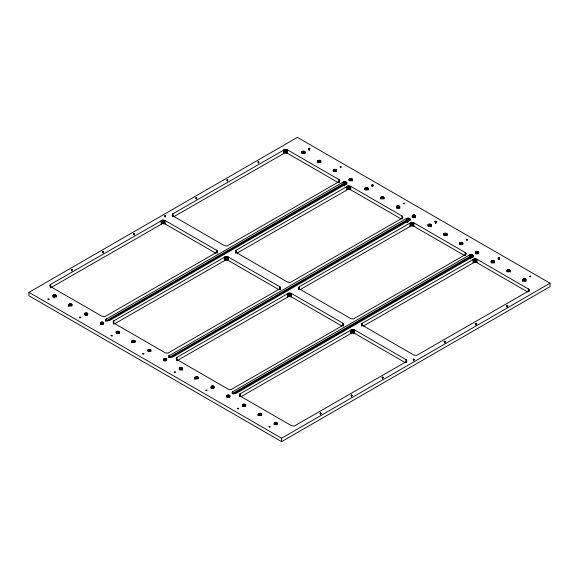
<?xml version="1.0" encoding="UTF-8"?>
<svg xmlns="http://www.w3.org/2000/svg" width="579" height="579" viewBox="0 0 579 579"><rect width="100%" height="100%" fill="white"/><g stroke="black" fill="none" stroke-linecap="round" stroke-linejoin="round"><path stroke-width="0.87" d="M68.633 304.663L68.952 305.509L70.269 305.929L71.68 305.625L72.209 304.807L71.036 303.903L69.125 304.149L68.633 304.663L68.633 306.371M105.725 319.427L106.565 320.73L109.482 320.614L346.351 183.861L346.857 182.494L345.547 181.741L343.188 182.038L105.725 319.427L105.725 321.135L343.188 183.746L344.925 183.369L346.553 183.883L346.553 182.175M133.344 342.471L135.153 341.849L135.262 340.988L133.691 340.307L131.976 340.85L132.113 341.979L133.438 342.392M168.887 355.89L169.727 357.2L172.651 357.077L409.512 220.324L410.026 218.963L408.709 218.203L406.349 218.5L168.887 355.89L168.887 357.605L406.349 220.215L408.094 219.839L409.722 220.353L409.722 218.645M196.505 378.934L198.315 378.319L198.423 377.457L196.86 376.777L195.137 377.32L195.036 378.181L196.599 378.861M258.125 414.065L258.444 414.911L259.761 415.331L261.172 415.027L261.694 414.209L260.521 413.305L258.61 413.551L258.125 414.065L258.125 415.773M317.343 161.071L317.661 161.917L318.978 162.337L320.39 162.033L320.911 161.223L319.738 160.318L317.828 160.557L317.343 161.071L317.343 162.786M459.458 243.122L459.777 243.969L461.094 244.389L462.505 244.085L463.034 243.274L461.861 242.369L459.95 242.608L459.458 243.122L459.458 244.83M523.648 281.097L525.667 280.554L526.087 279.447L524.516 278.774L522.801 279.31L522.692 280.178L524.263 280.858M172.318 214.44L173.041 215.996L224.363 245.626L227.062 246.046L338.845 181.806L339.663 180.67L338.845 179.526L287.524 149.896L284.832 149.483L173.041 213.716L172.318 214.44L172.318 216.148M217.284 251.322L216.466 252.466L104.676 316.699L101.984 316.279L50.663 286.648L49.845 285.512L50.663 284.369L162.453 220.136L165.145 220.556L216.466 250.186L217.19 250.91L217.284 253.03M235.385 251.322L236.203 250.186L347.993 185.946L350.693 186.366L402.007 215.996L402.825 217.132L402.007 218.276L290.224 282.509L287.524 282.096L236.203 252.466L235.385 251.322L235.385 253.03M239.431 394.494L240.155 396.05L291.476 425.681L294.168 426.101L405.959 361.868L406.776 360.724L405.959 359.588L354.637 329.958L351.938 329.538L240.155 393.771L239.431 394.494L239.431 396.202M280.446 287.792L279.628 288.928L167.845 353.168L165.145 352.749L113.824 323.118L113.006 321.982L113.824 320.838L225.615 256.606L228.307 257.018L279.628 286.648L280.352 287.372L280.446 289.5M298.554 287.792L299.372 286.648L411.155 222.416L413.855 222.835L465.176 252.466L465.994 253.602L465.176 254.746L353.385 318.978L350.693 318.559L299.372 288.928L298.554 287.792L298.554 289.5M361.81 323.842L362.534 325.398L413.855 355.028L416.547 355.441L528.337 291.208L529.155 290.072L528.337 288.928L477.016 259.298L474.324 258.885L362.534 323.118L361.81 323.842L361.716 325.97M53.022 295.268L53.159 296.39L54.484 296.81L55.888 296.506L56.416 295.695L55.693 294.928L53.746 294.849L53.022 295.268L53.022 296.976M53.586 297.345L55.237 296.991M100.399 322.619L100.536 323.741L101.853 324.16L103.265 323.856L103.786 323.046L103.069 322.279L101.115 322.199L100.399 322.619L100.399 324.327L101.6 323.806L103.431 324.204L103.431 322.496M116.184 331.738L116.328 332.86L117.646 333.28L119.05 332.976L119.578 332.158L118.861 331.398L116.907 331.318L116.184 331.738L116.184 333.446M116.748 333.815L118.406 333.461M164.226 361.007L166.426 360.326L166.839 359.219L165.276 358.546L163.56 359.081L163.698 360.21L165.015 360.63M301.731 151.676L301.623 152.545L302.687 153.16L304.597 152.914L305.119 152.103L303.946 151.199L302.448 151.264L301.731 151.676L301.731 153.384M180.431 369.88L182.219 369.438L182.631 368.338L181.068 367.658L179.352 368.201L179.244 369.069L180.807 369.742M334.155 171.695L336.175 171.152L336.594 170.045L335.031 169.372L333.309 169.915L333.207 170.776L334.771 171.456M349.767 180.945L351.967 180.264L352.387 179.164L350.816 178.484L349.101 179.027L348.992 179.895L350.563 180.568M345.75 184.969L345.439 184.144L343.977 184.202L106.927 321.099M226.722 395.551L226.613 396.42L227.677 397.028L229.588 396.789L230.116 395.978L228.944 395.073L227.446 395.139L226.722 395.551L226.722 397.259M232.273 392.019L232.005 392.728L232.896 393.669L235.812 393.546L472.674 256.794L473.188 255.433L471.878 254.673L469.518 254.97L232.649 391.722L232.273 393.727M365.559 190.064L367.759 189.384L368.179 188.284L366.608 187.603L364.893 188.146L364.784 189.007L366.355 189.688M242.514 404.67L242.406 405.532L243.469 406.147L245.38 405.908L245.909 405.097L244.736 404.193L243.231 404.251L242.514 404.67L242.514 406.378M396.477 206.377L396.615 207.506L398.446 207.897L399.828 207.101L399.148 206.044L396.781 206.138L396.477 208.085L398.193 207.55L399.756 208.223L399.756 206.515M412.262 215.497L412.161 216.358L413.218 216.973L415.136 216.734L415.657 215.924L414.484 215.019L412.986 215.077L412.262 215.497L412.262 217.205M408.912 221.431L408.6 220.606L407.146 220.671L170.088 357.569M428.055 224.609L427.946 225.477L429.01 226.092L430.921 225.853L431.449 225.036L430.277 224.131L428.778 224.196L428.055 224.609L428.055 226.324M443.847 233.728L443.738 234.596L444.802 235.204L446.713 234.965L447.241 234.155L446.069 233.25L444.571 233.315L443.847 233.728L443.847 235.436L445.048 234.915L446.887 235.313L446.887 233.605M475.431 251.959L475.323 252.828L476.387 253.443L478.297 253.204L478.819 252.386L477.646 251.481L476.148 251.547L475.431 251.959L475.431 253.674M491.224 261.078L491.115 261.947L492.179 262.555L494.09 262.316L494.611 261.505L493.438 260.601L491.94 260.666L491.224 261.078L491.224 262.786M507.009 270.198L506.907 271.059L507.964 271.674L509.875 271.435L510.403 270.625L509.231 269.72L507.732 269.778L507.009 270.198L507.009 271.906L508.217 271.385L510.048 271.783L510.048 270.067M176.544 357.641L176.175 358.444L176.993 359.588L228.307 389.218L231.007 389.631L342.797 325.398L343.615 324.254L342.797 323.118L291.476 293.488L288.776 293.068L176.993 357.308L176.544 357.641L176.544 360.203M71.847 304.257L71.847 305.965L70.016 305.574L68.814 306.096L68.814 304.388M84.91 313.261L84.498 314.368L86.061 315.041L87.472 314.737L87.885 313.637L86.821 313.022L84.91 313.261L84.91 314.969L87.639 315.085L87.639 313.377M101.064 324.537L102.823 324.464M320.556 160.673L320.556 162.381L318.725 161.982L317.524 162.504L317.524 160.796M336.594 170.045L336.594 171.753L335.031 171.08L333.309 171.623L333.309 169.915M135.016 340.727L135.016 342.435L133.691 342.023L131.976 342.558L131.976 340.85M148.615 351.75L150.634 351.207L151.054 350.107L149.483 349.427L147.768 349.969L147.906 351.091L149.23 351.511M166.593 358.958L166.593 360.666L165.276 360.254L163.56 360.797L163.56 359.081M382.046 198.879L383.863 198.264L383.964 197.396L382.401 196.722L380.685 197.265L380.577 198.127L382.14 198.807M380.685 198.973L382.401 198.431L383.718 198.843L383.718 197.135M198.177 377.19L198.177 378.905L196.346 378.507L195.137 379.028L195.137 377.32M412.936 217.414L414.694 217.342M211.241 386.2L210.821 387.3L211.885 387.916L213.383 387.85L214.288 387.156L213.6 386.099L211.653 386.019L210.93 388.147M428.721 226.534L430.486 226.461M227.388 397.469L229.291 397.549M233.25 394.031L470.307 257.134L472.138 257.365M462.918 244.693L461.354 244.012L459.639 244.555L459.639 242.847M261.339 413.659L261.339 415.367L259.508 414.977L258.306 415.498L258.306 413.782M476.097 253.884L478.001 253.964M274.403 422.663L273.99 423.77L275.054 424.378L276.552 424.32L277.45 423.625L276.769 422.569L274.815 422.489L274.099 424.61M491.889 262.996L493.648 262.924M526.087 281.155L524.516 280.482L522.801 281.025L522.801 279.31M28.95 292.352L297.396 137.361L550.05 283.232L550.05 286.648L281.604 441.639L28.95 295.768L28.95 292.352L281.604 438.216L550.05 283.232M51.444 287.343L162.453 223.559L165.145 223.972L215.692 253.153M173.823 216.684L284.832 152.899L287.524 153.319L338.071 182.501M114.606 323.806L225.615 260.022L228.307 260.441L278.854 289.623M236.985 253.153L347.993 189.369L350.693 189.782L401.233 218.963M177.767 360.276L288.776 296.491L291.476 296.904L342.015 326.086M300.146 289.623L411.155 225.832L413.855 226.251L464.394 255.433M472.884 255.107L472.884 256.815L471.255 256.302L469.518 256.678L232.649 393.43L232.649 391.722M240.929 396.745L351.938 332.954L354.637 333.374L405.177 362.555M363.308 326.086L474.324 262.301L477.016 262.721L527.563 291.903M308.868 148.362L308.462 148.789L308.969 149.179L310.018 148.731L308.868 148.362L308.868 150.07M304.402 151.343L304.402 153.051L302.035 153.153L302.035 151.437M302.578 153.457L304.301 153.674M55.693 294.928L55.693 296.643L53.333 296.738L53.333 295.029M352.387 180.872L351.323 180.257L349.412 180.496L349.412 178.788M372.029 184.831L371.624 185.258L372.131 185.649L373.18 185.193L372.029 184.831L372.029 186.539M367.564 187.806L367.564 189.521L365.204 189.615L365.204 187.907M85.453 315.28L86.821 315.222M397.317 208.158L398.692 208.1M119.223 331.608L119.223 333.316L116.495 333.207L116.495 331.499M415.548 217.342L413.985 216.662L412.574 216.966L412.574 215.258M435.191 221.301L434.786 221.728L435.292 222.119L436.349 221.663L435.191 221.301L435.191 223.009M431.094 224.486L431.094 226.194L428.366 226.085L428.366 224.377M150.801 349.846L150.801 351.554L148.079 351.439L148.079 349.73M460.486 244.627L461.854 244.57M182.385 368.078L182.385 369.786L179.656 369.67L179.656 367.962M478.464 251.836L478.464 253.544L475.735 253.436L475.735 251.727M498.353 257.764L497.947 258.191L498.454 258.581L499.511 258.125L498.353 257.764L498.353 259.472M494.256 260.955L494.256 262.663L491.528 262.548L491.528 260.839M211.241 387.908L213.969 388.017L213.969 386.309M211.776 388.219L213.152 388.162M245.547 404.54L245.547 406.255L242.825 406.14L242.825 404.431M243.361 406.451L244.729 406.393M274.403 424.371L277.131 424.487L277.131 422.779M274.938 424.682L276.523 424.747M506.951 305.299L506.357 305.647L506.647 306.103L507.899 305.705L506.951 305.299L506.951 307.008M475.866 323.248L475.265 323.589L475.562 324.052L476.806 323.654L475.866 323.248L475.866 324.957M444.773 341.197L444.18 341.538L444.477 342.001L445.721 341.603L444.773 341.197L444.773 342.906M229.393 395.218L229.393 396.926L227.446 396.847L227.446 395.139M413.688 359.146L413.088 359.487L413.384 359.95L414.636 359.552L413.688 359.146L413.688 360.855M382.596 377.095L382.002 377.436L382.299 377.899L383.544 377.501L382.596 377.095L382.596 378.804M351.511 395.044L350.91 395.385L351.207 395.841L352.459 395.45L351.511 395.044L351.511 396.753M320.419 412.993L319.825 413.334L320.122 413.79L321.367 413.399L320.419 412.993L320.419 414.702M258.466 161.7L257.633 162.185L258.581 162.59L259.146 161.99L258.466 161.7L258.466 163.408M227.381 179.649L226.541 180.134L227.489 180.539L228.054 179.939L227.381 179.649L227.381 181.357M196.288 197.598L195.456 198.076L196.404 198.488L196.969 197.888L196.288 197.598L196.288 199.306M165.203 215.547L164.364 216.025L165.312 216.437L165.876 215.837L165.203 215.547L165.203 217.255M134.111 233.496L133.279 233.974L134.227 234.386L134.791 233.786L134.111 233.496L134.111 235.204M445.215 235.349L445.801 235.371M103.026 251.445L102.193 251.923L103.134 252.335L103.699 251.735L103.026 251.445L103.026 253.153M71.941 269.394L71.101 269.872L72.049 270.284L72.614 269.684L71.941 269.394L71.941 271.102M508.376 271.812L508.963 271.841M259.667 415.404L260.261 415.425M334.973 171.514L335.531 171.637M350.765 180.634L351.533 180.872M366.558 189.753L367.318 189.992M524.465 280.916L525.233 281.162M149.433 351.576L149.983 351.692M165.225 360.688L165.985 360.934M181.01 369.807L181.567 369.923M529.061 289.652L529.061 291.36M528.779 289.261L528.779 291.83M528.337 288.928L528.337 291.498M525.841 279.187L525.841 280.895M525.471 278.977L525.471 280.685M525.023 278.832L525.023 280.547M524.516 278.774L524.516 280.482M524.002 278.796L524.002 280.504M523.525 278.897L523.525 280.605M523.112 279.078L523.112 280.786M522.62 279.592L522.62 281.3M510.294 270.335L510.294 272.043M509.686 269.857L509.686 271.573M509.231 269.72L509.231 271.428M508.731 269.655L508.731 271.363M508.217 269.676L508.217 271.385M507.732 269.778L507.732 271.486M507.32 269.959L507.32 271.667M507.175 305.292L507.175 307M499.199 257.8L499.199 259.508M499.004 257.735L499.004 259.45M498.787 257.713L498.787 259.421M498.562 257.72L498.562 259.428M494.502 261.216L494.502 262.924M493.894 260.745L493.894 262.453M493.438 260.601L493.438 262.309M492.939 260.536L492.939 262.251M492.425 260.557L492.425 262.265M491.94 260.666L491.94 262.374M478.102 251.626L478.102 253.334M477.646 251.481L477.646 253.197M477.147 251.424L477.147 253.132M477.016 259.298L477.016 262.721M476.633 251.445L476.633 253.153M476.437 259.045L476.437 262.461M476.148 251.547L476.148 253.255M476.083 323.241L476.083 324.949M475.764 258.885L475.764 262.301M475.041 258.827L475.041 262.251M474.324 258.885L474.324 262.301M473.651 259.045L473.651 262.461M473.188 255.433L473.188 257.141M473.072 259.298L473.072 262.721M472.435 254.847L472.435 256.562M471.878 254.673L471.878 256.381M471.255 254.594L471.255 256.302M470.857 256.96L470.857 258.668M470.618 254.622L470.618 256.331M470.561 257.025L470.561 258.733M470.307 257.134L470.307 258.842M470.025 254.753L470.025 256.461M469.518 254.97L469.518 256.678M465.9 253.182L465.9 254.898M465.617 252.799L465.617 255.361M465.176 252.466L465.176 255.028M462.672 242.717L462.672 244.432M462.31 242.507L462.31 244.222M461.861 242.369L461.861 244.077M461.354 242.304L461.354 244.012M460.841 242.326L460.841 244.034M460.356 242.427L460.356 244.143M459.95 242.608L459.95 244.316M447.133 233.865L447.133 235.573M446.518 233.395L446.518 235.103M446.069 233.25L446.069 234.958M445.562 233.185L445.562 234.9M445.048 233.207L445.048 234.915M444.998 341.183L444.998 342.898M444.571 233.315L444.571 235.023M444.158 233.489L444.158 235.197M436.038 221.33L436.038 223.045M435.842 221.272L435.842 222.98M435.625 221.243L435.625 222.951M435.401 221.25L435.401 222.966M431.341 224.746L431.341 226.454M430.725 224.276L430.725 225.984M430.277 224.131L430.277 225.846M429.77 224.073L429.77 225.781M429.263 224.095L429.263 225.803M428.778 224.196L428.778 225.904M415.302 215.374L415.302 217.082M414.94 215.156L414.94 216.872M414.484 215.019L414.484 216.727M413.985 214.954L413.985 216.662M413.855 222.835L413.855 226.251M413.913 359.132L413.913 360.847M413.471 214.975L413.471 216.684M413.276 222.575L413.276 225.998M412.986 215.077L412.986 216.792M412.603 222.416L412.603 225.832M411.879 222.365L411.879 225.781M411.155 222.416L411.155 225.832M410.482 222.575L410.482 225.998M410.026 218.963L410.026 220.671M409.903 222.835L409.903 226.251M409.273 218.384L409.273 220.092M408.709 218.203L408.709 219.919M408.094 218.131L408.094 219.839M407.696 220.498L407.696 222.206M407.457 218.153L407.457 219.861M407.399 220.556L407.399 222.271M407.146 220.671L407.146 222.379M406.863 218.283L406.863 219.991M406.682 360.304L406.682 362.02M406.349 218.5L406.349 220.215M406.4 359.921L406.4 362.483M405.959 359.588L405.959 362.15M402.456 216.329L402.456 218.891M402.007 215.996L402.007 218.558M399.51 206.254L399.51 207.962M399.148 206.044L399.148 207.752M398.692 205.9L398.692 207.608M398.193 205.834L398.193 207.55M397.679 205.856L397.679 207.572M397.194 205.965L397.194 207.673M396.781 206.138L396.781 207.847M383.964 197.396L383.964 199.104M383.356 196.925L383.356 198.633M382.907 196.78L382.907 198.496M382.82 377.081L382.82 378.796M382.401 196.722L382.401 198.431M381.887 196.744L381.887 198.452M381.402 196.846L381.402 198.554M380.989 197.026L380.989 198.735M372.869 184.867L372.869 186.576M372.673 184.802L372.673 186.51M372.456 184.773L372.456 186.489M372.239 184.788L372.239 186.496M368.179 188.284L368.179 189.992M367.926 188.023L367.926 189.731M367.115 187.668L367.115 189.376M366.608 187.603L366.608 189.311M366.094 187.625L366.094 189.333M365.617 187.726L365.617 189.442M364.893 188.146L364.893 189.854M362.534 323.118L362.534 325.68M362.092 323.451L362.092 326.013M354.637 329.958L354.637 333.374M354.058 329.697L354.058 333.12M353.385 329.538L353.385 332.954M352.662 329.487L352.662 332.903M352.141 178.904L352.141 180.612M351.938 329.538L351.938 332.954M351.771 178.694L351.771 180.402M351.735 395.03L351.735 396.745M351.323 178.549L351.323 180.257M351.265 329.697L351.265 333.12M350.816 178.484L350.816 180.199M350.693 186.366L350.693 189.782M350.693 329.958L350.693 333.374M350.302 178.506L350.302 180.221M350.114 186.112L350.114 189.528M349.825 178.614L349.825 180.322M349.441 185.946L349.441 189.369M349.101 179.027L349.101 180.735M348.717 185.895L348.717 189.311M347.993 185.946L347.993 189.369M347.32 186.112L347.32 189.528M346.857 182.494L346.857 184.209M346.741 186.366L346.741 189.782M346.104 181.915L346.104 183.623M345.547 181.741L345.547 183.449M344.925 181.661L344.925 183.369M344.534 184.028L344.534 185.736M344.295 181.69L344.295 183.398M344.23 184.093L344.23 185.801M343.977 184.202L343.977 185.91M343.694 181.813L343.694 183.529M343.513 323.842L343.615 325.97M343.188 182.038L343.188 183.746M343.238 323.451L343.238 326.013M342.797 323.118L342.797 325.68M339.569 180.25L339.569 181.958M339.287 179.859L339.287 182.428M338.845 179.526L338.845 182.095M336.348 169.785L336.348 171.493M335.986 169.575L335.986 171.283M335.531 169.43L335.531 171.145M335.031 169.372L335.031 171.08M334.517 169.394L334.517 171.102M334.032 169.495L334.032 171.203M333.62 169.676L333.62 171.384M320.802 160.933L320.802 162.641M320.643 412.979L320.643 414.694M320.194 160.455L320.194 162.171M319.738 160.318L319.738 162.026M319.239 160.253L319.239 161.961M318.725 160.274L318.725 161.982M318.24 160.376L318.24 162.091M317.828 160.557L317.828 162.265M309.512 148.34L309.512 150.048M309.295 148.311L309.295 150.019M309.07 148.318L309.07 150.026M305.01 151.814L305.01 153.522M304.764 151.553L304.764 153.261M303.946 151.199L303.946 152.907M303.447 151.133L303.447 152.849M302.933 151.155L302.933 152.87M302.448 151.264L302.448 152.972M299.372 286.648L299.372 289.218M298.923 286.981L298.923 289.551M298.648 287.372L298.648 289.08M291.476 293.488L291.476 296.904M290.897 293.235L290.897 296.651M290.224 293.068L290.224 296.491M289.5 293.017L289.5 296.434M288.776 293.068L288.776 296.491M288.103 293.235L288.103 296.651M287.524 149.896L287.524 153.319M287.524 293.488L287.524 296.904M286.945 149.643L286.945 153.059M286.272 149.483L286.272 152.899M285.556 149.425L285.556 152.849M284.832 149.483L284.832 152.899M284.159 149.643L284.159 153.059M283.58 149.896L283.58 153.319M281.604 438.216L281.604 441.639M280.352 287.372L280.352 289.08M280.077 286.981L280.077 289.551M279.628 286.648L279.628 289.218M276.769 422.569L276.769 424.277M276.313 422.424L276.313 424.132M275.814 422.359L275.814 424.074M275.3 422.381L275.3 424.089M274.815 422.489L274.815 424.197M260.977 413.449L260.977 415.157M260.521 413.305L260.521 415.02M260.022 413.247L260.022 414.955M259.508 413.268L259.508 414.977M259.023 413.37L259.023 415.078M258.61 413.551L258.61 415.259M245.185 404.33L245.185 406.045M244.736 404.193L244.736 405.901M244.229 404.128L244.229 405.836M243.716 404.149L243.716 405.857M243.231 404.251L243.231 405.959M240.155 393.771L240.155 396.34M239.713 394.104L239.713 396.673M236.203 250.186L236.203 252.748M235.762 250.519L235.762 253.081M235.487 250.91L235.487 252.618M229.762 395.428L229.762 397.136M228.944 395.073L228.944 396.781M228.437 395.008L228.437 396.724M228.307 257.018L228.307 260.441M227.923 395.03L227.923 396.738M227.735 256.765L227.735 260.181M227.062 256.606L227.062 260.022M227.033 395.312L227.033 397.02M226.338 256.548L226.338 259.971M225.615 256.606L225.615 260.022M224.942 256.765L224.942 260.181M224.363 257.018L224.363 260.441M217.19 250.91L217.19 252.618M216.908 250.519L216.908 253.081M216.466 250.186L216.466 252.748M213.6 386.099L213.6 387.807M213.152 385.954L213.152 387.669M212.645 385.896L212.645 387.604M212.138 385.918L212.138 387.626M211.653 386.019L211.653 387.727M197.815 376.98L197.815 378.695M197.359 376.842L197.359 378.55M196.86 376.777L196.86 378.485M196.346 376.799L196.346 378.507M195.861 376.9L195.861 378.615M195.449 377.081L195.449 378.789M194.964 377.595L194.964 379.303M182.631 368.338L182.631 370.046M182.023 367.868L182.023 369.576M181.567 367.723L181.567 369.431M181.068 367.658L181.068 369.373M180.554 367.679L180.554 369.388M180.069 367.788L180.069 369.496M179.352 368.201L179.352 369.909M176.993 357.308L176.993 360.724M173.041 213.716L173.041 216.278M172.6 214.049L172.6 216.611M169.488 355.253L169.488 356.961M169.111 355.549L169.111 357.257M166.231 358.748L166.231 360.456M165.782 358.604L165.782 360.319M165.276 358.546L165.276 360.254M165.145 220.556L165.145 223.972M164.762 358.567L164.762 360.276M164.566 220.295L164.566 223.718M164.277 358.669L164.277 360.377M163.893 220.136L163.893 223.559M163.864 358.85L163.864 360.558M163.169 220.085L163.169 223.501M162.453 220.136L162.453 223.559M161.78 220.295L161.78 223.718M161.201 220.556L161.201 223.972M150.439 349.629L150.439 351.344M149.99 349.492L149.99 351.2M149.483 349.427L149.483 351.135M148.969 349.448L148.969 351.156M148.492 349.55L148.492 351.265M134.646 340.517L134.646 342.225M134.198 340.372L134.198 342.08M133.691 340.307L133.691 342.023M133.177 340.329L133.177 342.044M132.7 340.438L132.7 342.146M132.287 340.611L132.287 342.319M131.795 341.132L131.795 342.84M119.469 331.868L119.469 333.576M118.861 331.398L118.861 333.106M118.406 331.253L118.406 332.968M117.906 331.195L117.906 332.903M117.392 331.217L117.392 332.925M116.907 331.318L116.907 333.026M113.824 320.838L113.824 324.254M113.383 321.171L113.383 323.733M106.326 318.79L106.326 320.498M105.943 319.08L105.943 320.788M103.069 322.279L103.069 323.994M102.613 322.141L102.613 323.849M102.114 322.076L102.114 323.784M101.6 322.098L101.6 323.806M101.115 322.199L101.115 323.914M100.703 322.38L100.703 324.088M87.277 313.167L87.277 314.875M86.821 313.022L86.821 314.73M86.322 312.957L86.322 314.672M85.808 312.978L85.808 314.694M85.323 313.087L85.323 314.795M71.485 304.047L71.485 305.755M71.036 303.903L71.036 305.618M70.529 303.845L70.529 305.553M70.016 303.866L70.016 305.574M69.531 303.968L69.531 305.676M69.125 304.149L69.125 305.857M56.308 295.406L56.308 297.114M56.062 295.145L56.062 296.853M55.244 294.791L55.244 296.499M54.737 294.725L54.737 296.434M54.223 294.747L54.223 296.455M53.746 294.849L53.746 296.564M50.663 284.369L50.663 287.792M50.221 284.709L50.221 287.271M47.927 299.09C49.179 300.885 50.026 297.693 47.927 299.09M79.504 317.321C80.763 319.116 81.61 315.924 79.504 317.321M111.088 335.559C112.348 337.354 113.195 334.163 111.088 335.559M142.673 353.791C143.925 355.586 144.772 352.394 142.673 353.791M174.25 372.022C175.509 373.817 176.356 370.625 174.25 372.022M205.834 390.26C207.094 392.055 207.941 388.864 205.834 390.26M237.419 408.492C238.671 410.287 239.518 407.095 237.419 408.492M268.996 426.723C270.255 428.518 271.102 425.326 268.996 426.723M340.054 166.897C341.313 168.692 342.16 165.5 340.054 166.897M403.223 203.367C404.475 205.161 405.322 201.97 403.223 203.367M466.385 239.829C467.644 241.624 468.491 238.432 466.385 239.829M529.546 276.299C530.805 278.094 531.652 274.902 529.546 276.299"/></g></svg>
